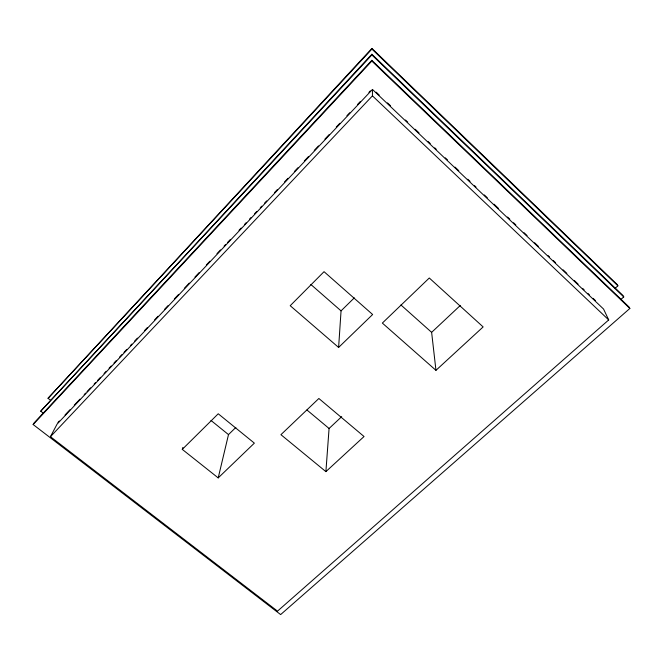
<?xml version="1.0" encoding="UTF-8"?>
<svg xmlns="http://www.w3.org/2000/svg" width="663" height="663" viewBox="0 0 663 663"><rect width="100%" height="100%" fill="white"/><g stroke="black" fill="none" stroke-linecap="round" stroke-linejoin="round"><path stroke-width="0.99" d="M50.446 436.702L372.44 95.853L372.465 89.439L603.554 309.041L608.709 319.931L277.515 611.137L50.446 436.702L57.076 424.129L372.465 89.439M33.15 424.544L371.827 61.054L371.827 60.308L629.112 307.06L629.85 308.461L280.64 614.584L33.15 424.544L34.07 422.928L371.827 60.308M43.178 413.074L40.725 411.184L371.868 54.938L371.877 54.233L623.038 295.59L623.75 296.925L620.643 299.659M50.479 400.203L48.034 398.297L371.91 49.087L371.918 48.416L617.212 284.56L617.883 285.836L614.783 288.587M338.611 347.445L372.639 314.511L324.041 271.681L290.212 305.709L338.611 347.445L341.055 310.872L354.307 297.861M325.898 471.633L364.045 436.519L318.862 398.488L280.93 434.688L325.898 471.633L329.08 428.48L341.694 416.654M182.872 447.426L182.275 449.373L218.21 477.899L228.495 434.605L235.862 427.42M40.725 411.184L371.877 54.233M48.034 398.297L371.918 48.416M57.93 422.513L59.347 421.005M65.032 414.972L70.005 409.693M74.264 405.176L79.941 399.143M84.201 394.618L85.618 393.118M87.044 391.609L90.591 387.838M94.138 384.068L95.563 382.559M97.693 380.305L100.536 377.288M104.083 373.518L106.213 371.255M109.055 368.238L111.185 365.984M114.019 362.968L116.149 360.705M119.705 356.934L121.835 354.672M123.964 352.418L126.799 349.401M130.354 345.63L131.771 344.122M134.614 341.105L137.456 338.097M144.551 330.555L147.393 327.539M154.496 320.005L158.043 316.234M164.432 309.455L167.979 305.684M174.377 298.897L178.637 294.38M184.314 288.347L189.286 283.068M194.963 277.043L199.223 272.518M206.326 264.985L209.873 261.214M216.975 253.68L220.522 249.91M224.077 246.139L225.495 244.63M227.624 242.368L230.467 239.36M238.987 230.31L241.117 228.047M244.664 224.285L246.081 222.776M249.636 219.005L251.053 217.497M254.609 213.726L256.738 211.472M260.286 207.701L261.703 206.193M264.545 203.176L266.675 200.914M274.482 192.626L277.325 189.61M284.427 182.076L287.974 178.306M294.364 171.518L297.919 167.756M304.309 160.968L308.568 156.443M314.245 150.418L318.505 145.893M324.895 139.114L329.155 134.589M336.257 127.056L339.804 123.285M346.906 115.743L349.749 112.735M357.556 104.439L360.399 101.422M368.918 92.381L370.335 90.872M182.275 449.373L218.235 413.778L254.36 443.133L218.21 477.899M435.964 370.335L382.352 323.08L429.284 278.004L483.136 326.925L435.964 370.335L431.63 332.354L460.296 305.477M210.983 420.441L228.495 434.605M306.944 409.983L329.08 428.48M310.839 284.46L341.055 310.872M400.924 304.963L431.63 332.354M372.44 95.853L608.709 319.931M376.219 92.182L379.219 95.033M387.482 102.881L390.482 105.732M405.491 120.003L407.745 122.149M415.245 129.277L418.999 132.849M428.008 141.41L430.262 143.548M434.762 147.832L436.262 149.258M445.271 157.819L447.525 159.957M455.025 167.093L458.779 170.664M467.788 179.225L470.042 181.364M474.542 185.64L476.042 187.074M484.297 194.922L487.305 197.773M494.059 204.196L498.559 208.472M507.568 217.033L509.822 219.18M513.568 222.743L515.822 224.881M524.077 232.73L527.077 235.589M534.585 242.724L538.339 246.288M548.094 255.562L549.594 256.987M553.348 260.559L555.602 262.697M563.111 269.833L566.857 273.396M574.365 280.532L578.119 284.104M582.62 288.38L584.12 289.806M587.874 293.377L589.374 294.803M593.128 298.367L595.382 300.513M371.868 54.938L623.75 296.925M371.827 61.054L629.85 308.461M371.91 49.087L617.883 285.836"/></g></svg>
